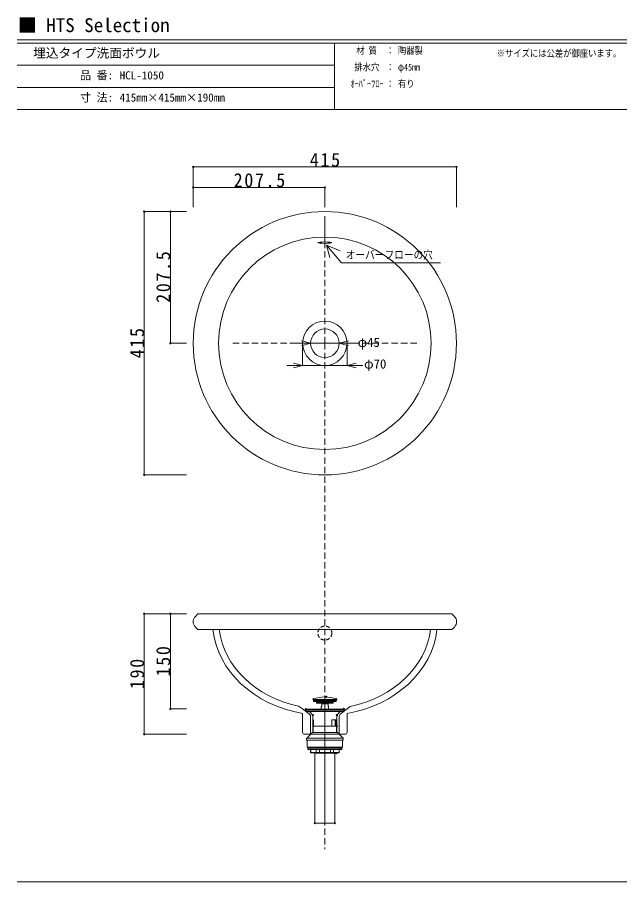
# Model space of a CAD drawing. Units: millimetres, scale not verified. Extents: x -1002 to 1002, y -687 to 676.
# Drawn here: x -1002 to -52, y -687 to 676 of the extents above; entities that cross this region are included whole.
import ezdxf
from ezdxf.enums import TextEntityAlignment as Align

# ---------------------------------------------------------------- set-up
doc = ezdxf.new("R2010")
doc.units = ezdxf.units.MM
doc.header["$LTSCALE"] = 5
doc.header["$PDMODE"] = 32
doc.header["$PDSIZE"] = 2
doc.linetypes.add('DASHED1', pattern=[1.8, 1.2, -0.6])
doc.linetypes.add('DASHED2', pattern=[3, 2, -1])
doc.layers.add('F-0', color=7, linetype='Continuous', lineweight=15)
doc.styles.add('ＭＳ ゴシック', font='')
doc.styles.get('ＭＳ ゴシック').set_extended_font_data('MS Gothic')

msp = doc.modelspace()

# ---------------------------------------------------------------- linework, layer by layer
at = {"layer": 'F-0'}
for p, q in [((1002.034, 640.036), (-1002.086, 640.036)), ((1002.034, 635.036), (-1002.086, 635.036)), ((-502.086, 635.036), (-502.086, 530.036)), ((-502.086, 600.036), (-1002.086, 600.036)), ((-502.086, 565.036), (-1002.086, 565.036)), ((1002.034, 530.036), (-1002.086, 530.036)), ((-724.731, 439.585), (-309.731, 439.585)), ((-724.731, 439.585), (-724.731, 376.275)), ((-309.731, 439.585), (-309.731, 376.275)), ((-724.731, 407.519), (-517.231, 407.519)), ((-724.731, 407.519), (-724.731, 376.275)), ((-517.231, 407.519), (-517.231, 376.275)), ((-801.998, 369.224), (-801.998, -45.776)), ((-801.998, 369.224), (-735.221, 369.224)), ((-760.795, 369.224), (-760.795, 161.724)), ((-760.795, 369.224), (-735.221, 369.224)), ((-517.231, 311.724), (-517.231, 361.926)), ((-514.581, 316.106), (-509.442, 296.693)), ((-514.581, 316.106), (-492.884, 307.541)), ((-539.731, 161.724), (-554.22, 165.607)), ((-494.731, 161.724), (-480.242, 165.607)), ((-760.795, 161.724), (-735.221, 161.724)), ((-539.731, 161.724), (-564.731, 161.724)), ((-539.731, 161.724), (-554.22, 157.842)), ((-552.231, 126.724), (-552.231, 161.724)), ((-539.731, 161.724), (-494.731, 161.724)), ((-494.731, 161.724), (-469.731, 161.724)), ((-494.731, 161.724), (-480.242, 157.842)), ((-482.231, 126.724), (-482.231, 161.724)), ((-552.231, 126.724), (-577.231, 126.724)), ((-552.231, 126.724), (-566.72, 130.607)), ((-552.231, 126.724), (-566.72, 122.842)), ((-552.231, 126.724), (-482.231, 126.724)), ((-482.231, 126.724), (-467.742, 130.607)), ((-482.231, 126.724), (-457.231, 126.724)), ((-482.231, 126.724), (-467.742, 122.842)), ((-801.998, -45.776), (-735.221, -45.776)), ((-801.998, -264.682), (-801.998, -454.682)), ((-801.998, -264.682), (-735.221, -264.682)), ((-760.795, -264.682), (-760.795, -414.682)), ((-760.795, -264.682), (-735.221, -264.682)), ((-721.349, -268.741), (-717.342, -264.701)), ((-717.342, -264.701), (-710.511, -264.701)), ((-517.231, -264.682), (-710.511, -264.682)), ((-517.231, -264.682), (-323.95, -264.682)), ((-317.12, -264.701), (-323.95, -264.701)), ((-313.112, -268.741), (-317.12, -264.701)), ((-721.349, -285.642), (-717.342, -289.682)), ((-313.112, -285.642), (-317.12, -289.682)), ((-517.231, -289.682), (-717.342, -289.682)), ((-517.231, -289.682), (-317.12, -289.682)), ((-517.231, -597.106), (-517.231, -394.67)), ((-535.231, -399.661), (-499.231, -399.661)), ((-535.231, -399.661), (-535.231, -400.661)), ((-535.231, -400.661), (-499.231, -400.661)), ((-535.231, -401.361), (-499.231, -401.361)), ((-535.231, -402.661), (-535.231, -401.361)), ((-535.231, -402.661), (-499.231, -402.661)), ((-535.03, -401.161), (-499.431, -401.161)), ((-534.731, -403.161), (-499.731, -403.161)), ((-530.231, -401.161), (-530.231, -400.661)), ((-530.231, -404.661), (-530.231, -403.161)), ((-530.231, -404.661), (-504.231, -404.661)), ((-530.231, -404.661), (-504.231, -404.661)), ((-530.231, -404.661), (-530.231, -405.661)), ((-530.231, -405.661), (-504.231, -405.661)), ((-522.231, -410.661), (-522.231, -405.666)), ((-512.231, -406.661), (-522.231, -406.661)), ((-512.231, -410.661), (-512.231, -405.666)), ((-504.231, -401.161), (-504.231, -400.661)), ((-504.231, -404.661), (-504.231, -403.161)), ((-504.231, -404.661), (-504.231, -405.661)), ((-499.231, -399.661), (-499.231, -400.661)), ((-499.231, -402.661), (-499.231, -401.361)), ((-760.795, -414.682), (-735.221, -414.682)), ((-552.231, -414.682), (-558.968, -410.293)), ((-541.522, -423.181), (-552.231, -414.682)), ((-552.231, -451.682), (-552.231, -421.758)), ((-547.231, -415.011), (-487.231, -415.011)), ((-547.231, -416.311), (-547.231, -415.011)), ((-547.231, -416.311), (-487.231, -416.311)), ((-545.749, -416.539), (-547.231, -416.311)), ((-545.749, -416.539), (-547.231, -416.311)), ((-547.231, -416.539), (-487.231, -416.539)), ((-547.231, -418.539), (-547.231, -416.539)), ((-547.231, -418.539), (-487.231, -418.539)), ((-536.231, -424.64), (-541.481, -418.539)), ((-523.131, -410.661), (-522.231, -410.661)), ((-523.131, -415.011), (-523.131, -410.661)), ((-512.231, -410.661), (-511.331, -410.661)), ((-511.331, -415.011), (-511.331, -410.661)), ((-498.231, -424.64), (-492.981, -418.539)), ((-492.939, -423.181), (-482.231, -414.682)), ((-488.712, -416.539), (-487.231, -416.311)), ((-488.712, -416.539), (-487.231, -416.311)), ((-487.231, -416.311), (-487.231, -415.011)), ((-487.231, -418.539), (-487.231, -416.539)), ((-482.231, -414.682), (-477.379, -410.688)), ((-482.231, -451.682), (-482.231, -421.758)), ((-539.631, -427.097), (-539.631, -454.682)), ((-536.231, -432.011), (-536.231, -424.64)), ((-536.231, -432.011), (-536.231, -424.64)), ((-536.231, -426.44), (-536.231, -442.807)), ((-534.93, -442.011), (-534.93, -432.011)), ((-506.358, -432.011), (-498.231, -432.011)), ((-506.358, -442.011), (-506.358, -432.011)), ((-500.929, -442.011), (-500.929, -432.011)), ((-499.531, -442.011), (-499.531, -432.011)), ((-498.231, -432.011), (-498.231, -424.64)), ((-498.231, -426.44), (-498.231, -442.807)), ((-494.831, -427.097), (-494.831, -454.682)), ((-498.231, -442.011), (-536.231, -442.011)), ((-536.231, -448.011), (-536.231, -442.011)), ((-536.231, -448.011), (-536.231, -442.011)), ((-536.231, -448.011), (-536.231, -451.873)), ((-535.731, -442.011), (-535.731, -448.011)), ((-535.731, -448.011), (-535.731, -451.873)), ((-498.731, -442.011), (-498.731, -448.011)), ((-498.731, -448.011), (-498.731, -451.873)), ((-498.231, -448.011), (-498.231, -442.011)), ((-498.231, -448.011), (-498.231, -451.873)), ((-801.998, -454.682), (-735.221, -454.682)), ((-549.231, -454.682), (-517.231, -454.682)), ((-488.481, -460.956), (-545.981, -460.956)), ((-545.981, -463.873), (-545.981, -460.956)), ((-545.922, -460.814), (-536.981, -451.873)), ((-488.539, -460.814), (-545.922, -460.814)), ((-536.981, -451.873), (-497.481, -451.873)), ((-485.231, -454.682), (-517.231, -454.682)), ((-488.539, -460.814), (-497.481, -451.873)), ((-488.481, -463.873), (-488.481, -460.956)), ((-545.981, -463.873), (-488.481, -463.873)), ((-545.231, -463.873), (-545.231, -474.873)), ((-489.231, -474.873), (-545.23, -474.873)), ((-544.231, -475.873), (-490.231, -475.873)), ((-543.481, -475.873), (-543.481, -474.873)), ((-490.981, -475.873), (-490.981, -474.873)), ((-489.231, -463.873), (-489.231, -474.873)), ((-544.231, -477.973), (-490.231, -477.973)), ((-543.731, -478.473), (-490.731, -478.473)), ((-539.731, -478.473), (-539.731, -483.373)), ((-539.731, -483.373), (-494.731, -483.373)), ((-539.551, -483.373), (-539.551, -478.473)), ((-495.231, -483.873), (-539.231, -483.873)), ((-532.981, -483.873), (-532.981, -594.811)), ((-532.981, -484.373), (-501.481, -484.373)), ((-532.731, -484.373), (-532.731, -483.873)), ((-530.851, -483.373), (-530.851, -478.473)), ((-525.93, -483.373), (-525.93, -478.473)), ((-508.531, -483.373), (-508.531, -478.473)), ((-503.611, -483.373), (-503.611, -478.473)), ((-501.731, -484.373), (-501.731, -483.873)), ((-501.481, -483.873), (-501.481, -594.811)), ((-494.911, -483.373), (-494.911, -478.473)), ((-494.731, -478.473), (-494.731, -483.373)), ((-532.981, -594.811), (-501.481, -594.811)), ((-532.78, -595.011), (-532.981, -594.811)), ((-532.78, -595.011), (-501.681, -595.011)), ((-501.681, -595.011), (-501.481, -594.811)), ((-1002.086, -687.064), (1002.034, -687.064))]:
    msp.add_line(p, q, dxfattribs=at)
at = {"layer": 'F-0', "linetype": 'DASHED2'}
for q in [(-517.231, 311.724), (-667.231, 161.724), (-517.231, -635.541), (-367.231, 161.724)]:
    msp.add_line((-517.231, 161.724), q, dxfattribs=at)
at = {"layer": 'F-0'}
for points in [[(-514.581, 316.106), (-491.171, 288.699), (-334.722, 288.699)], [(-544.231, -475.873), (-544.231, -477.973), (-544.231, -475.873)], [(-490.231, -475.873), (-490.231, -477.973), (-490.231, -475.873)], [(-539.551, -483.373), (-539.55, -483.391), (-539.549, -483.409), (-539.548, -483.427), (-539.545, -483.445), (-539.543, -483.463), (-539.539, -483.481), (-539.535, -483.498), (-539.53, -483.516), (-539.525, -483.534), (-539.519, -483.551), (-539.512, -483.568), (-539.505, -483.585), (-539.497, -483.601), (-539.489, -483.618), (-539.48, -483.634), (-539.47, -483.649), (-539.46, -483.665), (-539.449, -483.679), (-539.438, -483.694), (-539.426, -483.708), (-539.413, -483.721), (-539.4, -483.735), (-539.387, -483.747), (-539.373, -483.759), (-539.359, -483.771), (-539.345, -483.782), (-539.33, -483.792), (-539.314, -483.802), (-539.299, -483.811), (-539.283, -483.82), (-539.267, -483.828), (-539.25, -483.835)], [(-539.225, -483.845), (-539.219, -483.847), (-539.213, -483.849), (-539.206, -483.851), (-539.2, -483.853), (-539.193, -483.855), (-539.187, -483.857), (-539.18, -483.859), (-539.174, -483.86), (-539.167, -483.862), (-539.161, -483.863), (-539.154, -483.864), (-539.147, -483.866), (-539.141, -483.867), (-539.134, -483.868), (-539.127, -483.869), (-539.121, -483.87), (-539.114, -483.87), (-539.107, -483.871), (-539.101, -483.871), (-539.094, -483.872), (-539.087, -483.872), (-539.08, -483.872), (-539.074, -483.873), (-539.067, -483.873)], [(-530.851, -483.373), (-530.851, -483.387), (-530.85, -483.402), (-530.849, -483.416), (-530.848, -483.43), (-530.847, -483.445), (-530.845, -483.459), (-530.843, -483.473), (-530.84, -483.488), (-530.838, -483.502), (-530.835, -483.516), (-530.831, -483.53), (-530.828, -483.544), (-530.823, -483.558), (-530.819, -483.572), (-530.814, -483.586), (-530.809, -483.599), (-530.804, -483.613), (-530.798, -483.626), (-530.792, -483.639), (-530.785, -483.652), (-530.779, -483.665), (-530.772, -483.677), (-530.764, -483.69), (-530.756, -483.702), (-530.748, -483.714), (-530.739, -483.725), (-530.73, -483.737), (-530.721, -483.748), (-530.711, -483.759), (-530.701, -483.769), (-530.691, -483.779), (-530.68, -483.789), (-530.669, -483.798), (-530.657, -483.807), (-530.646, -483.816), (-530.634, -483.824), (-530.621, -483.831), (-530.608, -483.838), (-530.595, -483.844)], [(-530.595, -483.844), (-530.582, -483.85), (-530.568, -483.855), (-530.554, -483.86), (-530.54, -483.864), (-530.526, -483.867), (-530.512, -483.869), (-530.497, -483.871), (-530.483, -483.872), (-530.468, -483.873)], [(-525.93, -483.373), (-525.93, -483.382), (-525.93, -483.391), (-525.93, -483.401), (-525.93, -483.41), (-525.93, -483.419), (-525.93, -483.429), (-525.93, -483.438), (-525.929, -483.447), (-525.929, -483.457), (-525.929, -483.466), (-525.928, -483.475), (-525.928, -483.485), (-525.927, -483.494), (-525.927, -483.503), (-525.926, -483.513), (-525.926, -483.522), (-525.925, -483.531), (-525.925, -483.541), (-525.924, -483.55), (-525.923, -483.559), (-525.922, -483.569), (-525.922, -483.578), (-525.921, -483.587), (-525.92, -483.597), (-525.919, -483.606), (-525.918, -483.615), (-525.917, -483.624), (-525.916, -483.634), (-525.915, -483.643), (-525.913, -483.652), (-525.912, -483.661), (-525.911, -483.671), (-525.909, -483.68), (-525.908, -483.689), (-525.906, -483.698), (-525.905, -483.708), (-525.903, -483.717), (-525.901, -483.726), (-525.899, -483.735)], [(-525.899, -483.735), (-525.897, -483.744), (-525.895, -483.754), (-525.893, -483.763), (-525.89, -483.772), (-525.888, -483.781), (-525.885, -483.789), (-525.883, -483.798), (-525.88, -483.807), (-525.877, -483.815), (-525.873, -483.824), (-525.869, -483.833), (-525.864, -483.842), (-525.859, -483.851), (-525.853, -483.86), (-525.846, -483.866), (-525.838, -483.871), (-525.829, -483.873)], [(-508.562, -483.735), (-508.564, -483.744), (-508.566, -483.754), (-508.569, -483.763), (-508.571, -483.772), (-508.573, -483.781), (-508.576, -483.789), (-508.579, -483.798), (-508.581, -483.807), (-508.585, -483.815), (-508.588, -483.824), (-508.592, -483.833), (-508.597, -483.842), (-508.602, -483.851), (-508.608, -483.86), (-508.615, -483.866), (-508.623, -483.871), (-508.632, -483.873)], [(-508.531, -483.373), (-508.531, -483.382), (-508.531, -483.391), (-508.531, -483.401), (-508.531, -483.41), (-508.531, -483.419), (-508.531, -483.429), (-508.532, -483.438), (-508.532, -483.447), (-508.532, -483.457), (-508.533, -483.466), (-508.533, -483.475), (-508.533, -483.485), (-508.534, -483.494), (-508.534, -483.503), (-508.535, -483.513), (-508.535, -483.522), (-508.536, -483.531), (-508.537, -483.541), (-508.537, -483.55), (-508.538, -483.559), (-508.539, -483.569), (-508.54, -483.578), (-508.54, -483.587), (-508.541, -483.597), (-508.542, -483.606), (-508.543, -483.615), (-508.544, -483.624), (-508.545, -483.634), (-508.547, -483.643), (-508.548, -483.652), (-508.549, -483.661), (-508.55, -483.671), (-508.552, -483.68), (-508.553, -483.689), (-508.555, -483.698), (-508.557, -483.708), (-508.558, -483.717), (-508.56, -483.726), (-508.562, -483.735)], [(-503.866, -483.844), (-503.88, -483.85), (-503.893, -483.855), (-503.907, -483.86), (-503.921, -483.864), (-503.935, -483.867), (-503.95, -483.869), (-503.964, -483.871), (-503.979, -483.872), (-503.993, -483.873)], [(-503.611, -483.373), (-503.611, -483.387), (-503.611, -483.402), (-503.612, -483.416), (-503.613, -483.43), (-503.615, -483.445), (-503.616, -483.459), (-503.618, -483.473), (-503.621, -483.488), (-503.624, -483.502), (-503.627, -483.516), (-503.63, -483.53), (-503.634, -483.544), (-503.638, -483.558), (-503.642, -483.572), (-503.647, -483.586), (-503.652, -483.599), (-503.657, -483.613), (-503.663, -483.626), (-503.669, -483.639), (-503.676, -483.652), (-503.683, -483.665), (-503.69, -483.677), (-503.697, -483.69), (-503.705, -483.702), (-503.713, -483.714), (-503.722, -483.725), (-503.731, -483.737), (-503.74, -483.748), (-503.75, -483.759), (-503.76, -483.769), (-503.77, -483.779), (-503.781, -483.789), (-503.792, -483.798), (-503.804, -483.807), (-503.816, -483.816), (-503.828, -483.824), (-503.84, -483.831), (-503.853, -483.838), (-503.866, -483.844)], [(-495.236, -483.845), (-495.242, -483.847), (-495.248, -483.849), (-495.255, -483.851), (-495.261, -483.853), (-495.268, -483.855), (-495.274, -483.857), (-495.281, -483.859), (-495.287, -483.86), (-495.294, -483.862), (-495.301, -483.863), (-495.307, -483.864), (-495.314, -483.866), (-495.321, -483.867), (-495.327, -483.868), (-495.334, -483.869), (-495.341, -483.87), (-495.347, -483.87), (-495.354, -483.871), (-495.361, -483.871), (-495.367, -483.872), (-495.374, -483.872), (-495.381, -483.872), (-495.388, -483.873), (-495.394, -483.873)], [(-494.911, -483.373), (-494.911, -483.391), (-494.912, -483.409), (-494.914, -483.427), (-494.916, -483.445), (-494.919, -483.463), (-494.922, -483.481), (-494.926, -483.498), (-494.931, -483.516), (-494.937, -483.534), (-494.943, -483.551), (-494.949, -483.568), (-494.956, -483.585), (-494.964, -483.601), (-494.973, -483.618), (-494.982, -483.634), (-494.991, -483.649), (-495.002, -483.665), (-495.012, -483.679), (-495.024, -483.694), (-495.036, -483.708), (-495.048, -483.721), (-495.061, -483.735), (-495.074, -483.747), (-495.088, -483.759), (-495.102, -483.771), (-495.117, -483.782), (-495.132, -483.792), (-495.147, -483.802), (-495.162, -483.811), (-495.178, -483.82), (-495.195, -483.828), (-495.211, -483.835)]]:
    msp.add_lwpolyline(points, dxfattribs=at)
for radius in [207.5, 167.5, 35, 22.5]:
    msp.add_circle((-517.231, 161.724), radius, dxfattribs=at)
at = {"layer": 'F-0', "linetype": 'DASHED1'}
msp.add_circle((-517.231, -295.084), 11, dxfattribs=at)
at = {"layer": 'F-0'}
for centre, radius, start, end in [((-712.829, -277.192), 12, 135.23398, 224.76602), ((-321.632, -277.192), 12, 315.23398, 44.76602), ((-517.231, -438.161), 42.5, 64.94238, 115.05762), ((-535.031, -401.361), 0.2, 90, 180), ((-534.731, -402.661), 0.5, 180, 270), ((-499.731, -402.661), 0.5, 270, 0), ((-499.431, -401.361), 0.2, 0, 90), ((-544.631, -427.097), 5, 0, 51.5627), ((-489.831, -427.097), 5, 128.4373, 180), ((-549.231, -451.682), 3, 180, 270), ((-545.781, -460.956), 0.2, 135, 180), ((-488.681, -460.956), 0.2, 0, 45), ((-485.231, -451.682), 3, 270, 0), ((-543.731, -477.973), 0.5, 180, 270), ((-539.231, -483.373), 0.5, 180, 270), ((-539.067, -483.402), 0.47, 247.09102, 250.33614), ((-495.394, -483.402), 0.47, 289.66386, 292.90898), ((-495.231, -483.373), 0.5, 270, 0), ((-490.731, -477.973), 0.5, 270, 0)]:
    msp.add_arc(centre, radius, start, end, dxfattribs=at)
msp.add_ellipse((-517.231, 320.303), major_axis=(11, 0), ratio=0.1, dxfattribs=at)
for major_axis, ratio, start_param, end_param in [((-177.5, 0), 0.84225, 0.09706352, 1.37231255), ((-167.5, 0), 0.832832, 0.10404588, 1.31896539), ((177.5, 0), 0.84225, 4.91087275, 6.18612178), ((167.5, 0), 0.832832, 4.9526122, 6.17913943)]:
    msp.add_ellipse((-517.231, -275.194), major_axis=major_axis, ratio=ratio, start_param=start_param, end_param=end_param, dxfattribs=at)
for p in [(-724.731, 439.585), (-309.731, 439.585), (-724.731, 407.519), (-517.231, 407.519), (-801.998, 369.224), (-760.795, 369.224), (-760.795, 161.724), (-801.998, -45.776), (-801.998, -264.682), (-760.795, -264.682), (-515.373, -395.661), (-535.231, -399.504), (-499.231, -399.504), (-760.795, -414.682), (-547.231, -415.011), (-487.231, -414.682), (-536.231, -424.64), (-498.231, -424.64), (-498.231, -441.807), (-801.998, -454.682), (-499.623, -484.373), (-532.981, -594.811), (-501.481, -594.811)]:
    msp.add_point(p, dxfattribs=at)

# ---------------------------------------------------------------- texts
at = {"layer": 'F-0', "style": 'ＭＳ ゴシック'}
for s, height, p in [('■ HTS Selection', 21.99, (-1001.367, 645.583)), ('埋込タイプ洗面ボウル', 14.66, (-977.086, 607.536)), ('品 番:', 12.83, (-903.336, 573.786)), ('HCL-1050', 12.83, (-840.774, 573.786)), ('寸 法:', 12.83, (-903.336, 538.786)), ('415mm×415mm×190mm', 12.83, (-840.774, 538.786)), ('φ45', 14.66, (-465.643, 151.461)), ('φ70', 14.66, (-455.447, 117.439))]:
    msp.add_text(s, height=height, dxfattribs=at).set_placement(p, align=Align.BOTTOM_LEFT)
at = {"layer": 'F-0', "style": 'ＭＳ ゴシック', "width": 0.85}
for s, height, p in [('材 質', 11, (-467.711, 614.411)), ('：', 11, (-420.836, 614.411)), ('陶器製', 11, (-402.086, 614.411)), ('※サイズには公差が御座います。', 11, (-246.359, 610.036)), ('排水穴', 11, (-470.836, 588.161)), ('：', 11, (-420.836, 588.161)), ('φ45mm', 11, (-402.086, 588.161)), ('ｵｰﾊﾞｰﾌﾛｰ', 11, (-477.086, 561.911)), ('：', 11, (-420.836, 561.911)), ('有り', 11, (-402.086, 561.911)), ('オーバーフローの穴', 12.83, (-484.319, 290.983))]:
    msp.add_text(s, height=height, dxfattribs=at).set_placement(p, align=Align.BOTTOM_LEFT)
at = {"layer": 'F-0', "color": 3, "char_height": 21.99, "attachment_point": 7, "style": 'ＭＳ ゴシック'}
for s, insert in [('\\T1.18;\\W0.95;415', (-540.981, 439.585)), ('\\T1.18;\\W0.95;207.5', (-660.981, 407.519))]:
    msp.add_mtext(s, dxfattribs=dict(at, insert=insert))
at = {"layer": 'F-0', "color": 3, "char_height": 21.99, "attachment_point": 7, "rotation": 90, "style": 'ＭＳ ゴシック'}
for s, insert in [('\\T1.18;\\W0.95;207.5', (-760.795, 225.474)), ('\\T1.18;\\W0.95;415', (-801.998, 137.974)), ('\\T1.18;\\W0.95;150', (-760.795, -363.432)), ('\\T1.18;\\W0.95;190', (-801.998, -383.432))]:
    msp.add_mtext(s, dxfattribs=dict(at, insert=insert))

doc.saveas('drawing.dxf')
